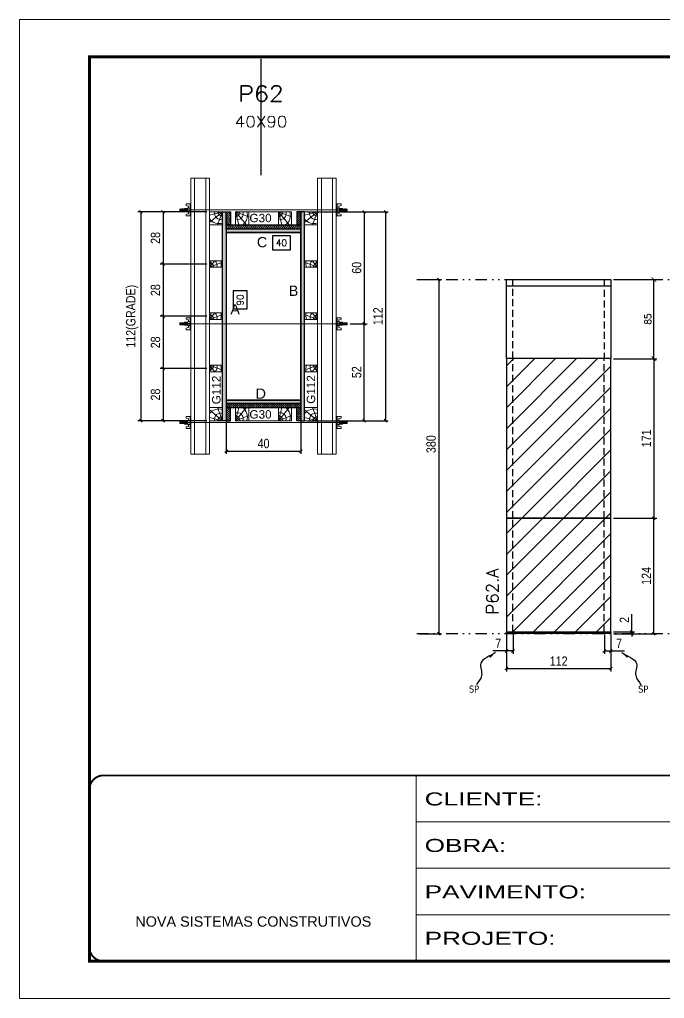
# Model space of a CAD drawing. Extents: x 2949 to 9203, y -16089 to 12527.
# Drawn here: x 6133 to 6825, y 5734 to 6784 of the extents above; entities that cross this region are included whole.
import ezdxf
from ezdxf.enums import TextEntityAlignment as Align

# ---------------------------------------------------------------- set-up
doc = ezdxf.new("R2010")
doc.units = 0
for name, pattern in [('CONTINUO', [0]), ('DASHED', [0.75, 0.5, -0.25]), ('DIVIDE2', [0.625, 0.25, -0.125, 0, -0.125, 0, -0.125]), ('HIDDEN', [0.375, 0.25, -0.125])]:
    doc.linetypes.add(name, pattern=pattern)
for name, color, linetype in [('CHAPA', 1, 'Continuous'), ('COTA', 241, 'Continuous'), ('cotas', 4, 'Continuous'), ('MEIO_PONT', 93, 'Continuous'), ('Nível', 160, 'Continuous'), ('Painéis', 200, 'Continuous'), ('SARR_2.2x7', 40, 'Continuous'), ('SARRAFO', 251, 'Continuous'), ('Sarrafo de Pressão', 42, 'HIDDEN'), ('texto', 7, 'Continuous'), ('Texto de Titulo', 7, 'Continuous'), ('Texto Qtd Sarr', 242, 'Continuous'), ('TEXTO_GERAL', 7, 'Continuous')]:
    doc.layers.add(name, color=color, linetype=linetype)
for name, color, linetype, lineweight in [('Folhas', 255, 'Continuous', 9), ('Hachura', 251, 'Continuous', 9), ('Madeira', 126, 'Continuous', 18), ('Perfil Metálico', 224, 'Continuous', 18), ('SARRAFO DE PRESSAO', 251, 'DASHED', 9), ('Texto Seção', 7, 'Continuous', 15)]:
    doc.layers.add(name, color=color, linetype=linetype, lineweight=lineweight)
doc.styles.add('ARIAL', font='arial.ttf')
doc.styles.add('COTA TECNICA', font='techl___.ttf', dxfattribs={"height": 10})
doc.styles.add('COTA TECNICA 2X', font='techl___.ttf', dxfattribs={"height": 10})
doc.styles.add('COTA TECNICA-50', font='techl___.ttf', dxfattribs={"height": 10})
doc.styles.add('REGUA-120', font='ROMANS.shx', dxfattribs={"height": 15})
doc.styles.add('ROMANS', font='romans.shx')
doc.styles.add('SANSSERIF', font='sas_____.pfb')
doc.styles.get("Standard").update_dxf_attribs({"font": 'arial.ttf'})
doc.styles.add('Tecnologia', font='')
doc.styles.get('Tecnologia').set_extended_font_data('Forgotten Futurist')
doc.dimstyles.new('COTA PAINEL-50', dxfattribs={"dimtxt": 10, "dimasz": 3, "dimexe": 3, "dimexo": 3, "dimgap": 3, "dimtad": 1, "dimdec": 1, "dimzin": 12, "dimdsep": 46, "dimtxsty": 'COTA TECNICA-50', "dimblk1": 'OBLIQUE', "dimblk2": 'OBLIQUE', "dimsah": 1, "dimcen": 0.9, "dimclrd": 4, "dimclre": 4, "dimclrt": 240, "dimadec": 1, "dimazin": 3, "dimtfac": 1, "dimtdec": 1, "dimtmove": 0, "dimatfit": 3, "dimfxl": 1, "dimtolj": 1, "dimtzin": 12, "dimarcsym": 0})
doc.dimstyles.new('Cota Paínel', dxfattribs={"dimtxt": 7, "dimasz": 5, "dimexe": 3, "dimexo": 3, "dimgap": 3, "dimtad": 1, "dimdec": 1, "dimzin": 12, "dimdsep": 46, "dimtxsty": 'ROMANS', "dimblk": 'ARCHTICK', "dimcen": 0, "dimclrd": 4, "dimclre": 4, "dimclrt": 1, "dimadec": 1, "dimazin": 3, "dimtfac": 1, "dimtdec": 1, "dimtmove": 0, "dimatfit": 3, "dimldrblk": 'OBLIQUE', "dimfxl": 1, "dimtolj": 1, "dimtzin": 12, "dimarcsym": 0})
doc.dimstyles.new('PAINEL', dxfattribs={"dimtxt": 10, "dimasz": 3, "dimexe": 3, "dimexo": 3, "dimgap": 3, "dimtad": 1, "dimdec": 1, "dimzin": 12, "dimdsep": 46, "dimtxsty": 'COTA TECNICA', "dimblk1": 'OBLIQUE', "dimblk2": 'OBLIQUE', "dimsah": 1, "dimcen": 0.9, "dimclrd": 4, "dimclre": 4, "dimclrt": 240, "dimadec": 1, "dimazin": 3, "dimtfac": 1, "dimtdec": 1, "dimtmove": 0, "dimatfit": 3, "dimfxl": 1, "dimtolj": 1, "dimtzin": 12, "dimarcsym": 0})
doc.dimstyles.new('SECAO PILAR', dxfattribs={"dimtxt": 10, "dimasz": 3, "dimexe": 3, "dimexo": 3, "dimgap": 3, "dimtad": 1, "dimdec": 1, "dimlfac": 0.5, "dimzin": 12, "dimdsep": 46, "dimtxsty": 'COTA TECNICA 2X', "dimblk1": 'OBLIQUE', "dimblk2": 'OBLIQUE', "dimsah": 1, "dimcen": 0.9, "dimclrd": 256, "dimclre": 256, "dimclrt": 256, "dimadec": 1, "dimazin": 3, "dimtfac": 1, "dimtdec": 1, "dimtmove": 0, "dimatfit": 3, "dimfxl": 1, "dimtolj": 1, "dimtzin": 12, "dimarcsym": 0})
doc.dimstyles.new('SECÇÃO 2', dxfattribs={"dimtxt": 7, "dimasz": 6, "dimexe": 0.18, "dimexo": 2, "dimgap": -4, "dimtad": 3, "dimdec": 1, "dimlfac": 0.5, "dimzin": 12, "dimdsep": 46, "dimtxsty": 'ROMANS', "dimblk": 'ARCHTICK', "dimcen": 0.09, "dimse1": 1, "dimse2": 1, "dimsd1": 1, "dimsd2": 1, "dimclrd": 180, "dimclre": 5, "dimclrt": 1, "dimadec": 0, "dimazin": 3, "dimtfac": 1, "dimtdec": 1, "dimtofl": 0, "dimtmove": 0, "dimatfit": 3, "dimldrblk": 'ARCHTICK', "dimfxl": 1, "dimtolj": 1, "dimtzin": 0, "dimarcsym": 0})
doc.dimstyles.get("Standard").update_dxf_attribs({"dimtxt": 0.18, "dimasz": 0.18, "dimexe": 0.18, "dimexo": 0.0625, "dimgap": 0.09, "dimtad": 0, "dimtih": 1, "dimtoh": 1, "dimdec": 4, "dimzin": 0, "dimdsep": 46, "dimtxsty": 'Standard', "dimcen": 0.09, "dimadec": 0, "dimazin": 0, "dimtfac": 1, "dimtdec": 4, "dimtofl": 0, "dimtmove": 0, "dimatfit": 3, "dimfxl": 1, "dimtolj": 1, "dimtzin": 0, "dimarcsym": 0})
pattern_1 = [(45, (-126080.4, -22713.47), (-11.2253202, 11.2253202), [])]

# ---------------------------------------------------------------- blocks, each defined once
blk = doc.blocks.new('9999999999')
at = {"color": 30, "linetype": 'CONTINUO'}
for p, q in [((98564.6, 34230.2), (98564.6, 34429.4)), ((98564.6, 34379.6), (99584, 34379.6)), ((98564.6, 34329.8), (99488, 34329.8)), ((98564.6, 34280), (99488, 34280))]:
    blk.add_line(p, q, dxfattribs=at)
at = {"color": 30, "linetype": 'CONTINUO', "const_width": 2}
blk.add_lwpolyline([(99584, 34230.2), (99584, 34414.4, 0.414214), (99569, 34429.4), (98229, 34429.4, 0.414214), (98214, 34414.4), (98214, 34245.2, 0.414214), (98229, 34230.2), (99584, 34230.2)], format="xyb", dxfattribs=at)
at = {"layer": 'Folhas'}
blk.add_lwpolyline([(98139, 34190.2), (99624, 34190.2), (99624, 35240.2), (98139, 35240.2)], close=True, dxfattribs=at)
at = {"layer": 'Folhas', "color": 30, "const_width": 3}
blk.add_lwpolyline([(98214, 34230.2), (99584, 34230.2), (99584, 35200.2), (98214, 35200.2)], close=True, dxfattribs=at)
at = {"color": 7, "linetype": 'Continuous', "ltscale": 5, "style": 'ARIAL'}
blk.add_text('NOVA SISTEMAS CONSTRUTIVOS', height=11.059, dxfattribs=at).set_placement((98263.2, 34267.2))
at = {"layer": 'Folhas', "color": 7, "style": 'Tecnologia', "width": 1.5}
for s, p in [('CLIENTE:', (98573.7, 34397.2)), ('OBRA:', (98573.7, 34347.3)), ('PAVIMENTO:', (98573.7, 34297.5)), ('PROJETO:', (98573.7, 34247.7))]:
    blk.add_text(s, height=14, dxfattribs=at).set_placement(p)
blk = doc.blocks.new('*D815')
at = {"layer": 'COTA', "color": 180, "lineweight": -2, "transparency": 16777216}
for p, q in [((6376.8, 6492.8), (6361.8, 6492.8)), ((6361.8, 6492.8), (6361.8, 6473.4)), ((6376.8, 6473.4), (6376.8, 6492.8)), ((6361.8, 6473.4), (6376.8, 6473.4))]:
    blk.add_line(p, q, dxfattribs=at)
at = {"layer": 'Defpoints', "color": 0, "transparency": 16777216}
for p in [(6354.4, 6555.6), (6354.4, 6375.6), (6380.8, 6375.6)]:
    blk.add_point(p, dxfattribs=at)
at = {"layer": 'COTA', "color": 1, "transparency": 16777216, "insert": (6369.3, 6483.1), "char_height": 7, "attachment_point": 5, "rotation": 90, "style": 'ROMANS'}
blk.add_mtext('\\A1;90', dxfattribs=at)
blk = doc.blocks.new('_ArchTick')
at = {"color": 0, "linetype": 'ByBlock', "const_width": 0.15}
blk.add_lwpolyline([(-0.5, -0.5), (0.5, 0.5)], dxfattribs=at)
blk = doc.blocks.new('_Oblique')
at = {"color": 0, "linetype": 'ByBlock', "lineweight": -2}
blk.add_line((-0.5, -0.5), (0.5, 0.5), dxfattribs=at)
blk = doc.blocks.new('*D816')
at = {"layer": 'COTA', "lineweight": -2, "transparency": 16777216}
for p, q in [((6441.4, 6577.6), (6528.2, 6577.6)), ((6525.2, 6577.6), (6525.2, 6353.6)), ((6441.4, 6353.6), (6528.2, 6353.6))]:
    blk.add_line(p, q, dxfattribs=at)
at = {"layer": 'Defpoints', "color": 0, "transparency": 16777216}
for p in [(6438.4, 6577.6), (6438.4, 6353.6), (6525.2, 6353.6)]:
    blk.add_point(p, dxfattribs=at)
at = {"layer": 'COTA', "lineweight": -2, "transparency": 16777216, "xscale": 3, "yscale": 3, "zscale": 3}
for p, rotation in [((6525.2, 6577.6), 90), ((6525.2, 6353.6), 270)]:
    blk.add_blockref('_Oblique', p, dxfattribs=dict(at, rotation=rotation))
at = {"layer": 'COTA', "transparency": 16777216, "insert": (6517.1, 6465.6), "char_height": 10, "attachment_point": 5, "rotation": 90, "style": 'COTA TECNICA 2X'}
blk.add_mtext('\\A1;112', dxfattribs=at)
blk = doc.blocks.new('*D817')
at = {"layer": 'COTA', "lineweight": -2, "transparency": 16777216}
for p, q in [((6475.4, 6577.6), (6505.4, 6577.6)), ((6502.4, 6577.6), (6502.4, 6457.5)), ((6487.2, 6457.5), (6505.4, 6457.5))]:
    blk.add_line(p, q, dxfattribs=at)
at = {"layer": 'Defpoints', "color": 0, "transparency": 16777216}
for p in [(6472.4, 6577.6), (6484.2, 6457.5), (6502.4, 6457.5)]:
    blk.add_point(p, dxfattribs=at)
at = {"layer": 'COTA', "lineweight": -2, "transparency": 16777216, "xscale": 3, "yscale": 3, "zscale": 3}
for p, rotation in [((6502.4, 6577.6), 90), ((6502.4, 6457.5), 270)]:
    blk.add_blockref('_Oblique', p, dxfattribs=dict(at, rotation=rotation))
at = {"layer": 'COTA', "transparency": 16777216, "insert": (6494.3, 6517.6), "char_height": 10, "attachment_point": 5, "rotation": 90, "style": 'COTA TECNICA 2X'}
blk.add_mtext('\\A1;60', dxfattribs=at)
blk = doc.blocks.new('*D818')
at = {"layer": 'COTA', "lineweight": -2, "transparency": 16777216}
for p, q in [((6487.2, 6457.5), (6505.4, 6457.5)), ((6502.4, 6353.6), (6502.4, 6457.5)), ((6475.4, 6353.6), (6505.4, 6353.6))]:
    blk.add_line(p, q, dxfattribs=at)
at = {"layer": 'Defpoints', "color": 0, "transparency": 16777216}
for p in [(6484.2, 6457.5), (6502.4, 6457.5), (6472.4, 6353.6)]:
    blk.add_point(p, dxfattribs=at)
at = {"layer": 'COTA', "lineweight": -2, "transparency": 16777216, "xscale": 3, "yscale": 3, "zscale": 3}
for p, rotation in [((6502.4, 6457.5), 90), ((6502.4, 6353.6), 270)]:
    blk.add_blockref('_Oblique', p, dxfattribs=dict(at, rotation=rotation))
at = {"layer": 'COTA', "transparency": 16777216, "insert": (6494.3, 6405.6), "char_height": 10, "attachment_point": 5, "rotation": 90, "style": 'COTA TECNICA 2X'}
blk.add_mtext('\\A1;52', dxfattribs=at)
blk = doc.blocks.new('*D819')
at = {"layer": 'COTA', "color": 180, "lineweight": -2, "transparency": 16777216}
for p, q in [((6423.3, 6551.8), (6404, 6551.8)), ((6404, 6551.8), (6404, 6536.8)), ((6423.3, 6536.8), (6423.3, 6551.8)), ((6404, 6536.8), (6423.3, 6536.8))]:
    blk.add_line(p, q, dxfattribs=at)
at = {"layer": 'Defpoints', "color": 0, "transparency": 16777216}
for p in [(6354.4, 6555.6), (6434.4, 6555.6), (6434.4, 6532.8)]:
    blk.add_point(p, dxfattribs=at)
at = {"layer": 'COTA', "color": 1, "transparency": 16777216, "insert": (6413.6, 6544.3), "char_height": 7, "attachment_point": 5, "style": 'ROMANS'}
blk.add_mtext('\\A1;40', dxfattribs=at)
blk = doc.blocks.new('titulo1')
at = {"layer": 'Defpoints', "color": 252, "linetype": 'HIDDEN', "ltscale": 2}
blk.add_line((0, 0), (0, 125), dxfattribs=at)
at = {"layer": 'Defpoints', "style": 'ROMANS', "oblique": 15}
blk.add_attdef('FOLHA', text='', height=10, dxfattribs=at).set_placement((0, 15.6), align=Align.MIDDLE_CENTER)
at = {"layer": 'Texto Qtd Sarr', "color": 3, "style": 'ROMANS', "oblique": 15}
for tag, height, p in [('TITULO', 17, (0, 71.4)), ('SEÇÃO', 12, (0, 41.5))]:
    blk.add_attdef(tag, text='', height=height, dxfattribs=at).set_placement(p, align=Align.MIDDLE_CENTER)
blk = doc.blocks.new('PONTALETE')
at = {"layer": 'Madeira'}
for q in [(2.71, 7), (7, 5.76), (7, 1.74)]:
    blk.add_line((0, 0), q, dxfattribs=at)
blk.add_lwpolyline([(0, 0), (7, 0), (7, 7), (0, 7)], close=True, dxfattribs=at)
for centre, radius, start, end in [((2.04, 0.06), 6.23, 37.2818, 109.0913), ((1.09, 0.9), 3.19, 343.603, 109.9847), ((-0.21, -0.78), 3.09, 14.6322, 86.0383)]:
    blk.add_arc(centre, radius, start, end, dxfattribs=at)
blk = doc.blocks.new('*D820')
at = {"layer": 'COTA', "lineweight": -2, "transparency": 16777216}
for p, q in [((6333.4, 6577.6), (6259.6, 6577.6)), ((6262.6, 6577.6), (6262.6, 6353.6)), ((6333.4, 6353.6), (6259.6, 6353.6))]:
    blk.add_line(p, q, dxfattribs=at)
at = {"layer": 'Defpoints', "color": 0, "transparency": 16777216}
for p in [(6336.4, 6577.6), (6262.6, 6353.6), (6336.4, 6353.6)]:
    blk.add_point(p, dxfattribs=at)
at = {"layer": 'COTA', "lineweight": -2, "transparency": 16777216, "xscale": 3, "yscale": 3, "zscale": 3}
for p, rotation in [((6262.6, 6577.6), 90), ((6262.6, 6353.6), 270)]:
    blk.add_blockref('_Oblique', p, dxfattribs=dict(at, rotation=rotation))
at = {"layer": 'COTA', "transparency": 16777216, "insert": (6253.4, 6465.6), "char_height": 10, "attachment_point": 5, "rotation": 90, "style": 'COTA TECNICA 2X'}
blk.add_mtext('\\A1;112(GRADE)', dxfattribs=at)
blk = doc.blocks.new('*D821')
at = {"layer": 'COTA', "lineweight": -2, "transparency": 16777216}
for p, q in [((6333.4, 6409.6), (6283.5, 6409.6)), ((6286.5, 6409.6), (6286.5, 6353.6)), ((6333.4, 6353.6), (6283.5, 6353.6))]:
    blk.add_line(p, q, dxfattribs=at)
at = {"layer": 'Defpoints', "color": 0, "transparency": 16777216}
for p in [(6336.4, 6409.6), (6286.5, 6353.6), (6336.4, 6353.6)]:
    blk.add_point(p, dxfattribs=at)
at = {"layer": 'COTA', "lineweight": -2, "transparency": 16777216, "xscale": 3, "yscale": 3, "zscale": 3}
for p, rotation in [((6286.5, 6409.6), 90), ((6286.5, 6353.6), 270)]:
    blk.add_blockref('_Oblique', p, dxfattribs=dict(at, rotation=rotation))
at = {"layer": 'COTA', "transparency": 16777216, "insert": (6278.4, 6381.6), "char_height": 10, "attachment_point": 5, "rotation": 90, "style": 'COTA TECNICA 2X'}
blk.add_mtext('\\A1;28', dxfattribs=at)
blk = doc.blocks.new('MEIO PONTALETE')
at = {"layer": 'Madeira'}
for q in [(2.71, 7), (3.5, 2.88), (3.5, 0.87)]:
    blk.add_line((0, 0), q, dxfattribs=at)
blk.add_lwpolyline([(0, 0), (3.5, 0), (3.5, 7), (0, 7)], close=True, dxfattribs=at)
for centre, radius, start, end in [((2.04, 0.06), 6.23, 76.4499, 109.0913), ((1.09, 0.9), 3.19, 40.9063, 109.9847), ((-0.21, -0.78), 3.09, 14.6322, 86.0383)]:
    blk.add_arc(centre, radius, start, end, dxfattribs=at)
blk = doc.blocks.new('C')
at = {"layer": 'Hachura', "color": 0}
for p, q in [((0, 3.22), (0, -3.22)), ((0.45, 3.22), (0, 3.22)), ((0.46, 3.16), (0, 3.16)), ((0.46, 3.05), (0, 3.05)), ((0.46, 2.88), (0, 2.88)), ((0, 2.75), (0, -1.16)), ((0.46, 2.65), (0, 2.65)), ((0.46, 2.23), (0, 2.23)), ((0.46, 1.51), (0, 1.51)), ((0.39, 0.49), (0.17, 0.49)), ((0.45, -3.23), (0.45, 3.22)), ((0.45, 3.22), (2.58, 3.22)), ((1.74, 0.97), (0.45, 0.97)), ((1.45, 0.1), (0.45, 0.1)), ((1.35, 1.94), (1.35, 0.96)), ((2.58, 2.39), (1.47, 2.09)), ((1.74, -0.97), (1.74, 0.97)), ((1.74, 0.97), (1.74, 0.84)), ((1.74, 0.97), (1.74, 0.84)), ((1.74, 0.84), (3.35, 0.84)), ((3.35, 0.45), (1.74, 0.45)), ((2.58, 3.22), (2.58, 2.39)), ((3.32, 0.84), (3.32, -0.84)), ((3.35, 0.84), (3.35, -0.84)), ((3.68, 0.45), (3.35, 0.45)), ((3.84, -0.52), (3.35, 0.45)), ((3.35, 0.06), (3.67, -0.57)), ((3.68, 0.45), (4.16, -0.52)), ((3.72, 0.5), (4.25, -0.57)), ((4.37, -0.55), (3.83, 0.53)), ((4.15, 0.45), (3.93, 0.45)), ((4.42, -0.52), (3.93, 0.45)), ((4.15, 0.45), (4.26, 0.45)), ((4.26, 0.45), (4.74, -0.52)), ((4.3, 0.5), (4.83, -0.57)), ((4.95, -0.55), (4.41, 0.53)), ((4.51, 0.45), (4.84, 0.45)), ((5, -0.52), (4.51, 0.45)), ((4.84, 0.45), (5.32, -0.52)), ((4.88, 0.5), (5.41, -0.57)), ((5.53, -0.55), (4.99, 0.53)), ((5.58, -0.52), (5.09, 0.45)), ((5.42, 0.45), (5.09, 0.45)), ((5.58, -0.52), (5.09, 0.45)), ((5.42, 0.45), (5.74, -0.19)), ((5.46, 0.5), (5.74, -0.07)), ((5.74, 0.19), (5.57, 0.53)), ((5.74, 0.32), (5.68, 0.45)), ((5.68, 0.45), (5.74, 0.45)), ((5.74, 0.45), (5.9, 0.29)), ((5.74, 0.45), (5.74, -0.52)), ((5.9, -0.36), (5.9, 0.29)), ((0.45, 0), (0, 0)), ((0.46, -1.52), (0, -1.52)), ((0.46, -2.23), (0, -2.23)), ((0.46, -2.65), (0, -2.65)), ((0.46, -2.88), (0, -2.88)), ((0.46, -3.05), (0, -3.05)), ((0.46, -3.16), (0, -3.16)), ((0, -3.22), (2.57, -3.22)), ((0.08, -0.48), (0.29, -0.48)), ((0.29, -0.48), (0.4, -0.48)), ((0.45, 0), (0.45, -0.97)), ((0.45, -0.16), (1.45, -0.16)), ((0.45, -0.65), (0.45, -0.32)), ((0.45, -3.23), (0.45, -0.65)), ((0.45, -0.97), (1.74, -0.97)), ((1.35, -1.94), (1.35, -0.97)), ((2.58, -2.39), (1.47, -2.1)), ((3.35, -0.32), (1.74, -0.32)), ((3.35, -0.84), (1.74, -0.84)), ((2.58, -3.23), (2.58, -2.39)), ((3.35, -0.07), (3.58, -0.52)), ((3.35, -0.52), (3.58, -0.52)), ((3.84, -0.52), (4.16, -0.52)), ((4.42, -0.52), (4.74, -0.52)), ((4.63, -0.52), (4.74, -0.52)), ((5, -0.52), (5.32, -0.52)), ((5.58, -0.52), (5.74, -0.52)), ((5.74, -0.52), (5.9, -0.36)), ((5.74, -0.52), (5.74, -0.52))]:
    blk.add_line(p, q, dxfattribs=at)
for centre, radius, start, end in [((1.52, 1.94), 0.161, 104.7436, 180), ((1.44, -0.03), 0.129, 272.695, 87.305), ((3.81, 0.39), 0.143, 25.5688, 154.4312), ((4.39, 0.39), 0.143, 25.5688, 154.4312), ((4.97, 0.39), 0.143, 25.5688, 154.4312), ((5.55, 0.39), 0.143, 25.5688, 154.4312), ((0.17, -0.37), 0.174, 221.744, 317.8592), ((1.52, -1.94), 0.161, 180, 255.2564), ((3.71, -0.4), 0.174, 222.1408, 318.256), ((4.29, -0.4), 0.174, 222.1408, 318.256), ((4.87, -0.4), 0.174, 222.1408, 318.256), ((5.45, -0.4), 0.174, 222.1408, 318.256), ((5.61, -0.4), 0.174, 317.8592, 318.256)]:
    blk.add_arc(centre, radius, start, end, dxfattribs=at)
blk = doc.blocks.new('*D822')
at = {"layer": 'COTA', "lineweight": -2, "transparency": 16777216}
for p, q in [((6333.4, 6577.6), (6283.5, 6577.6)), ((6286.5, 6577.6), (6286.5, 6521.6)), ((6333.4, 6521.6), (6283.5, 6521.6))]:
    blk.add_line(p, q, dxfattribs=at)
at = {"layer": 'Defpoints', "color": 0, "transparency": 16777216}
for p in [(6336.4, 6577.6), (6286.5, 6521.6), (6336.4, 6521.6)]:
    blk.add_point(p, dxfattribs=at)
at = {"layer": 'COTA', "lineweight": -2, "transparency": 16777216, "xscale": 3, "yscale": 3, "zscale": 3}
for p, rotation in [((6286.5, 6577.6), 90), ((6286.5, 6521.6), 270)]:
    blk.add_blockref('_Oblique', p, dxfattribs=dict(at, rotation=rotation))
at = {"layer": 'COTA', "transparency": 16777216, "insert": (6278.4, 6549.6), "char_height": 10, "attachment_point": 5, "rotation": 90, "style": 'COTA TECNICA 2X'}
blk.add_mtext('\\A1;28', dxfattribs=at)
blk = doc.blocks.new('*D823')
at = {"layer": 'COTA', "lineweight": -2, "transparency": 16777216}
for p, q in [((6333.4, 6521.6), (6283.5, 6521.6)), ((6286.5, 6521.6), (6286.5, 6465.6)), ((6333.4, 6465.6), (6283.5, 6465.6))]:
    blk.add_line(p, q, dxfattribs=at)
at = {"layer": 'Defpoints', "color": 0, "transparency": 16777216}
for p in [(6336.4, 6521.6), (6286.5, 6465.6), (6336.4, 6465.6)]:
    blk.add_point(p, dxfattribs=at)
at = {"layer": 'COTA', "lineweight": -2, "transparency": 16777216, "xscale": 3, "yscale": 3, "zscale": 3}
for p, rotation in [((6286.5, 6521.6), 90), ((6286.5, 6465.6), 270)]:
    blk.add_blockref('_Oblique', p, dxfattribs=dict(at, rotation=rotation))
at = {"layer": 'COTA', "transparency": 16777216, "insert": (6278.4, 6493.6), "char_height": 10, "attachment_point": 5, "rotation": 90, "style": 'COTA TECNICA 2X'}
blk.add_mtext('\\A1;28', dxfattribs=at)
blk = doc.blocks.new('*D835')
at = {"layer": 'COTA', "lineweight": -2, "transparency": 16777216}
for p, q in [((6354.4, 6369), (6354.4, 6318)), ((6434.4, 6369), (6434.4, 6318)), ((6354.4, 6321), (6434.4, 6321))]:
    blk.add_line(p, q, dxfattribs=at)
at = {"layer": 'Defpoints', "color": 0, "transparency": 16777216}
for p in [(6354.4, 6372), (6434.4, 6372), (6434.4, 6321)]:
    blk.add_point(p, dxfattribs=at)
at = {"layer": 'COTA', "lineweight": -2, "transparency": 16777216, "xscale": 3, "yscale": 3, "zscale": 3, "rotation": 180}
blk.add_blockref('_Oblique', (6354.4, 6321), dxfattribs=at)
at = {"layer": 'COTA', "lineweight": -2, "transparency": 16777216, "xscale": 3, "yscale": 3, "zscale": 3}
blk.add_blockref('_Oblique', (6434.4, 6321), dxfattribs=at)
at = {"layer": 'COTA', "transparency": 16777216, "insert": (6394.4, 6329.1), "char_height": 10, "attachment_point": 5, "style": 'COTA TECNICA 2X'}
blk.add_mtext('\\A1;40', dxfattribs=at)
blk = doc.blocks.new('*D832')
at = {"layer": 'cotas', "color": 4, "linetype": 'ByBlock', "lineweight": -2, "transparency": 16777216}
for p, q in [((6561.8, 6505.1), (6585.5, 6505.1)), ((6582.5, 6505.1), (6582.5, 6125.1)), ((6561.8, 6125.1), (6585.5, 6125.1))]:
    blk.add_line(p, q, dxfattribs=at)
at = {"layer": 'Defpoints', "color": 0, "linetype": 'ByBlock', "transparency": 16777216}
for p in [(6558.8, 6505.1), (6558.8, 6125.1), (6582.5, 6125.1)]:
    blk.add_point(p, dxfattribs=at)
at = {"layer": 'cotas', "color": 4, "linetype": 'ByBlock', "lineweight": -2, "transparency": 16777216, "xscale": 3, "yscale": 3, "zscale": 3}
for p, rotation in [((6582.5, 6505.1), 90), ((6582.5, 6125.1), 270)]:
    blk.add_blockref('_Oblique', p, dxfattribs=dict(at, rotation=rotation))
at = {"layer": 'cotas', "color": 240, "linetype": 'ByBlock', "transparency": 16777216, "insert": (6574.2, 6328.4), "char_height": 10, "attachment_point": 5, "rotation": 90, "style": 'COTA TECNICA'}
blk.add_mtext('\\A1;380', dxfattribs=at)
blk = doc.blocks.new('*D802')
at = {"layer": 'COTA', "color": 4, "lineweight": -2, "transparency": 16777216}
for p, q in [((6655.1, 6124.1), (6655.1, 6084.7)), ((6767.1, 6124.1), (6767.1, 6084.7)), ((6655.1, 6087.7), (6767.1, 6087.7))]:
    blk.add_line(p, q, dxfattribs=at)
at = {"layer": 'Defpoints', "color": 0, "transparency": 16777216}
for p in [(6655.1, 6127.1), (6767.1, 6127.1), (6767.1, 6087.7)]:
    blk.add_point(p, dxfattribs=at)
at = {"layer": 'COTA', "color": 4, "lineweight": -2, "transparency": 16777216, "xscale": 3, "yscale": 3, "zscale": 3, "rotation": 180}
blk.add_blockref('_Oblique', (6655.1, 6087.7), dxfattribs=at)
at = {"layer": 'COTA', "color": 4, "lineweight": -2, "transparency": 16777216, "xscale": 3, "yscale": 3, "zscale": 3}
blk.add_blockref('_Oblique', (6767.1, 6087.7), dxfattribs=at)
at = {"layer": 'COTA', "color": 240, "transparency": 16777216, "insert": (6711.1, 6095.7), "char_height": 10, "attachment_point": 5, "style": 'COTA TECNICA'}
blk.add_mtext('\\A1;112', dxfattribs=at)
blk = doc.blocks.new('*D803')
at = {"layer": 'COTA', "color": 4, "lineweight": -2, "transparency": 16777216}
for p, q in [((6655.1, 6122.1), (6655.1, 6103.6)), ((6662.1, 6124.1), (6662.1, 6103.6)), ((6655.1, 6106.6), (6640.3, 6106.6)), ((6662.1, 6106.6), (6655.1, 6106.6))]:
    blk.add_line(p, q, dxfattribs=at)
at = {"layer": 'Defpoints', "color": 0, "transparency": 16777216}
for p in [(6655.1, 6125.1), (6662.1, 6127.1), (6655.1, 6106.6)]:
    blk.add_point(p, dxfattribs=at)
at = {"layer": 'COTA', "color": 4, "lineweight": -2, "transparency": 16777216, "xscale": 3, "yscale": 3, "zscale": 3, "rotation": 180}
blk.add_blockref('_Oblique', (6655.1, 6106.6), dxfattribs=at)
at = {"layer": 'COTA', "color": 4, "lineweight": -2, "transparency": 16777216, "xscale": 3, "yscale": 3, "zscale": 3}
blk.add_blockref('_Oblique', (6662.1, 6106.6), dxfattribs=at)
at = {"layer": 'COTA', "color": 240, "transparency": 16777216, "insert": (6646.2, 6114.7), "char_height": 10, "attachment_point": 5, "style": 'COTA TECNICA-50'}
blk.add_mtext('\\A1;7', dxfattribs=at)
blk = doc.blocks.new('*D804')
at = {"layer": 'COTA', "color": 4, "lineweight": -2, "transparency": 16777216}
for p, q in [((6760.1, 6124.1), (6760.1, 6103.6)), ((6767.1, 6122.1), (6767.1, 6103.6)), ((6760.1, 6106.6), (6767.1, 6106.6)), ((6767.1, 6106.6), (6781.8, 6106.6))]:
    blk.add_line(p, q, dxfattribs=at)
at = {"layer": 'Defpoints', "color": 0, "transparency": 16777216}
for p in [(6760.1, 6127.1), (6767.1, 6125.1), (6767.1, 6106.6)]:
    blk.add_point(p, dxfattribs=at)
at = {"layer": 'COTA', "color": 4, "lineweight": -2, "transparency": 16777216, "xscale": 3, "yscale": 3, "zscale": 3, "rotation": 180}
blk.add_blockref('_Oblique', (6760.1, 6106.6), dxfattribs=at)
at = {"layer": 'COTA', "color": 4, "lineweight": -2, "transparency": 16777216, "xscale": 3, "yscale": 3, "zscale": 3}
blk.add_blockref('_Oblique', (6767.1, 6106.6), dxfattribs=at)
at = {"layer": 'COTA', "color": 240, "transparency": 16777216, "insert": (6775.9, 6114.7), "char_height": 10, "attachment_point": 5, "style": 'COTA TECNICA-50'}
blk.add_mtext('\\A1;7', dxfattribs=at)
blk = doc.blocks.new('*D805')
at = {"layer": 'COTA', "color": 4, "lineweight": -2, "transparency": 16777216}
for p, q in [((6770.1, 6249.1), (6816.3, 6249.1)), ((6813.3, 6125.1), (6813.3, 6249.1)), ((6770.1, 6125.1), (6816.3, 6125.1))]:
    blk.add_line(p, q, dxfattribs=at)
at = {"layer": 'Defpoints', "color": 0, "transparency": 16777216}
for p in [(6767.1, 6249.1), (6813.3, 6249.1), (6767.1, 6125.1)]:
    blk.add_point(p, dxfattribs=at)
at = {"layer": 'COTA', "color": 4, "lineweight": -2, "transparency": 16777216, "xscale": 3, "yscale": 3, "zscale": 3}
for p, rotation in [((6813.3, 6249.1), 90), ((6813.3, 6125.1), 270)]:
    blk.add_blockref('_Oblique', p, dxfattribs=dict(at, rotation=rotation))
at = {"layer": 'COTA', "color": 240, "transparency": 16777216, "insert": (6805.2, 6187.1), "char_height": 10, "attachment_point": 5, "rotation": 90, "style": 'COTA TECNICA-50'}
blk.add_mtext('\\A1;124', dxfattribs=at)
blk = doc.blocks.new('*D806')
at = {"layer": 'COTA', "color": 4, "lineweight": -2, "transparency": 16777216}
for p, q in [((6789.6, 6127.1), (6789.6, 6145.9)), ((6770.1, 6127.1), (6792.6, 6127.1)), ((6770.1, 6125.1), (6792.6, 6125.1)), ((6789.6, 6125.1), (6789.6, 6127.1)), ((6789.6, 6125.1), (6789.6, 6122.1))]:
    blk.add_line(p, q, dxfattribs=at)
at = {"layer": 'Defpoints', "color": 0, "transparency": 16777216}
for p in [(6767.1, 6127.1), (6767.1, 6125.1), (6789.6, 6125.1)]:
    blk.add_point(p, dxfattribs=at)
at = {"layer": 'COTA', "color": 4, "lineweight": -2, "transparency": 16777216, "xscale": 3, "yscale": 3, "zscale": 3}
for p, rotation in [((6789.6, 6127.1), 270), ((6789.6, 6125.1), 90)]:
    blk.add_blockref('_Oblique', p, dxfattribs=dict(at, rotation=rotation))
at = {"layer": 'COTA', "color": 240, "transparency": 16777216, "insert": (6781.6, 6139.9), "char_height": 10, "attachment_point": 5, "rotation": 90, "style": 'COTA TECNICA-50'}
blk.add_mtext('\\A1;2', dxfattribs=at)
blk = doc.blocks.new('*D807')
at = {"layer": 'COTA', "color": 4, "linetype": 'ByBlock', "lineweight": -2, "transparency": 16777216}
for p, q in [((6770.1, 6420.1), (6816.3, 6420.1)), ((6813.3, 6420.1), (6813.3, 6249.1)), ((6770.1, 6249.1), (6816.3, 6249.1))]:
    blk.add_line(p, q, dxfattribs=at)
at = {"layer": 'Defpoints', "color": 0, "linetype": 'ByBlock', "transparency": 16777216}
for p in [(6767.1, 6420.1), (6767.1, 6249.1), (6813.3, 6249.1)]:
    blk.add_point(p, dxfattribs=at)
at = {"layer": 'COTA', "color": 4, "linetype": 'ByBlock', "lineweight": -2, "transparency": 16777216, "xscale": 3, "yscale": 3, "zscale": 3}
for p, rotation in [((6813.3, 6420.1), 90), ((6813.3, 6249.1), 270)]:
    blk.add_blockref('_Oblique', p, dxfattribs=dict(at, rotation=rotation))
at = {"layer": 'COTA', "color": 240, "linetype": 'ByBlock', "transparency": 16777216, "insert": (6805.2, 6334.6), "char_height": 10, "attachment_point": 5, "rotation": 90, "style": 'COTA TECNICA'}
blk.add_mtext('\\A1;171', dxfattribs=at)
blk = doc.blocks.new('*D830')
at = {"layer": 'COTA', "lineweight": -2, "transparency": 16777216}
for p, q in [((6333.4, 6465.6), (6283.5, 6465.6)), ((6286.5, 6465.6), (6286.5, 6409.6)), ((6333.4, 6409.6), (6283.5, 6409.6))]:
    blk.add_line(p, q, dxfattribs=at)
at = {"layer": 'Defpoints', "color": 0, "transparency": 16777216}
for p in [(6336.4, 6465.6), (6286.5, 6409.6), (6336.4, 6409.6)]:
    blk.add_point(p, dxfattribs=at)
at = {"layer": 'COTA', "lineweight": -2, "transparency": 16777216, "xscale": 3, "yscale": 3, "zscale": 3}
for p, rotation in [((6286.5, 6465.6), 90), ((6286.5, 6409.6), 270)]:
    blk.add_blockref('_Oblique', p, dxfattribs=dict(at, rotation=rotation))
at = {"layer": 'COTA', "transparency": 16777216, "insert": (6278.4, 6437.6), "char_height": 10, "attachment_point": 5, "rotation": 90, "style": 'COTA TECNICA 2X'}
blk.add_mtext('\\A1;28', dxfattribs=at)
blk = doc.blocks.new('*D798')
at = {"layer": 'COTA', "color": 4, "lineweight": -2, "transparency": 16777216}
for p, q in [((6770.1, 6505.1), (6816.3, 6505.1)), ((6813.3, 6420.1), (6813.3, 6505.1)), ((6770.1, 6420.1), (6816.3, 6420.1))]:
    blk.add_line(p, q, dxfattribs=at)
at = {"layer": 'Defpoints', "color": 0, "transparency": 16777216}
for p in [(6767.1, 6505.1), (6813.3, 6505.1), (6767.1, 6420.1)]:
    blk.add_point(p, dxfattribs=at)
at = {"layer": 'COTA', "color": 4, "lineweight": -2, "transparency": 16777216, "xscale": 5, "yscale": 5, "zscale": 5}
for p, rotation in [((6813.3, 6505.1), 90), ((6813.3, 6420.1), 270)]:
    blk.add_blockref('_ArchTick', p, dxfattribs=dict(at, rotation=rotation))
at = {"layer": 'COTA', "color": 1, "transparency": 16777216, "insert": (6806.8, 6462.6), "char_height": 7, "attachment_point": 5, "rotation": 90, "style": 'ROMANS'}
blk.add_mtext('\\A1;85', dxfattribs=at)

msp = doc.modelspace()

# ---------------------------------------------------------------- hatches: boundary and pattern name
at = {"layer": 'Hachura'}
h = msp.add_hatch(color=256, dxfattribs=at)
h.dxf.hatch_style = 1
h.paths.add_polyline_path([(6354.4, 6353.61), (6350.4, 6353.61), (6350.4, 6577.61), (6354.4, 6577.61)])
h = msp.add_hatch(color=256, dxfattribs=at)
h.dxf.hatch_style = 1
h.paths.add_polyline_path([(6354.4, 6353.61), (6350.4, 6353.61), (6350.4, 6577.61), (6354.4, 6577.61)])
h = msp.add_hatch(dxfattribs=at)
h.set_pattern_fill('ANSI31', color=256, scale=0.5, angle=90, style=0)
h.set_pattern_definition([(135, (-16537.0128, 15701.5646), (-1.12253202, -1.12253202), [])])
h.paths.add_polyline_path([(6354.4, 6563.61), (6358.8, 6563.61), (6358.8, 6577.61), (6354.4, 6577.61)])
h = msp.add_hatch(dxfattribs=at)
h.set_pattern_fill('ANSI31', color=256, scale=0.5, angle=90, style=0)
h.set_pattern_definition([(135, (-16495.0128, 15701.5646), (-1.12253202, -1.12253202), [])])
h.paths.add_polyline_path([(6434.4, 6563.61), (6430, 6563.61), (6430, 6577.61), (6434.4, 6577.61)])
h = msp.add_hatch(color=256, dxfattribs=at)
h.dxf.hatch_style = 1
h.paths.add_polyline_path([(6434.4, 6353.61), (6438.4, 6353.61), (6438.4, 6577.61), (6434.4, 6577.61)])
h = msp.add_hatch(color=256, dxfattribs=at)
h.dxf.hatch_style = 1
h.paths.add_polyline_path([(6434.4, 6353.61), (6438.4, 6353.61), (6438.4, 6577.61), (6434.4, 6577.61)])
h = msp.add_hatch(dxfattribs=at)
h.set_pattern_fill('ANSI31', color=256, scale=0.5, style=0)
h.set_pattern_definition([(45, (15528.3472, 29488.6209), (-1.12253202, 1.12253202), [])])
h.paths.add_polyline_path([(6434.4, 6559.21), (6434.4, 6563.61), (6354.4, 6563.61), (6354.4, 6559.21)])
h = msp.add_hatch(color=256, dxfattribs=at)
h.dxf.hatch_style = 1
h.paths.add_polyline_path([(6354.4, 6559.21), (6354.4, 6555.61), (6434.4, 6555.61), (6434.4, 6559.21)])
h = msp.add_hatch(color=256, dxfattribs=at)
h.dxf.hatch_style = 1
h.paths.add_polyline_path([(6354.4, 6559.21), (6354.4, 6555.61), (6434.4, 6555.61), (6434.4, 6559.21)])
at = {"layer": 'Hachura', "linetype": 'ByBlock'}
h = msp.add_hatch(dxfattribs=at)
h.set_pattern_fill('ANSI31', color=256, scale=5)
h.set_pattern_definition(pattern_1)
h.paths.add_polyline_path([(6767.05, 6420.14), (6655.05, 6420.14), (6655.05, 6249.14), (6767.05, 6249.14)])
at = {"layer": 'Hachura'}
h = msp.add_hatch(color=256, dxfattribs=at)
h.dxf.hatch_style = 1
h.paths.add_polyline_path([(6354.4, 6375.61), (6354.4, 6372.01), (6434.4, 6372.01), (6434.4, 6375.61)])
h = msp.add_hatch(color=256, dxfattribs=at)
h.dxf.hatch_style = 1
h.paths.add_polyline_path([(6354.4, 6375.61), (6354.4, 6372.01), (6434.4, 6372.01), (6434.4, 6375.61)])
h = msp.add_hatch(dxfattribs=at)
h.set_pattern_fill('ANSI31', color=256, scale=0.5, style=0)
h.set_pattern_definition([(45, (15528.3472, 29474.6209), (-1.12253202, 1.12253202), [])])
h.paths.add_polyline_path([(6434.4, 6372.01), (6434.4, 6367.61), (6354.4, 6367.61), (6354.4, 6372.01)])
h = msp.add_hatch(dxfattribs=at)
h.set_pattern_fill('ANSI31', color=256, scale=0.5, angle=90, style=0)
h.set_pattern_definition([(135, (-16537.0128, 15856.5646), (-1.12253202, -1.12253202), [])])
h.paths.add_polyline_path([(6354.4, 6367.61), (6358.8, 6367.61), (6358.8, 6353.61), (6354.4, 6353.61)])
h = msp.add_hatch(dxfattribs=at)
h.set_pattern_fill('ANSI31', color=256, scale=0.5, angle=90, style=0)
h.set_pattern_definition([(135, (-16495.0128, 15856.5646), (-1.12253202, -1.12253202), [])])
h.paths.add_polyline_path([(6434.4, 6367.61), (6430, 6367.61), (6430, 6353.61), (6434.4, 6353.61)])
at = {"layer": 'Hachura', "linetype": 'ByBlock'}
h = msp.add_hatch(dxfattribs=at)
h.set_pattern_fill('ANSI31', color=256, scale=5)
h.set_pattern_definition(pattern_1)
h.paths.add_polyline_path([(6767.05, 6249.14), (6655.05, 6249.14), (6655.05, 6127.14), (6767.05, 6127.14)])

# ---------------------------------------------------------------- linework, layer by layer
at = {"layer": 'CHAPA'}
for points in [[(6354.4, 6353.61), (6350.4, 6353.61), (6350.4, 6577.61), (6354.4, 6577.61)], [(6354.4, 6353.61), (6350.4, 6353.61), (6350.4, 6577.61), (6354.4, 6577.61)], [(6434.4, 6353.61), (6438.4, 6353.61), (6438.4, 6577.61), (6434.4, 6577.61)], [(6434.4, 6353.61), (6438.4, 6353.61), (6438.4, 6577.61), (6434.4, 6577.61)], [(6354.4, 6559.21), (6354.4, 6555.61), (6434.4, 6555.61), (6434.4, 6559.21)], [(6354.4, 6559.21), (6354.4, 6555.61), (6434.4, 6555.61), (6434.4, 6559.21)], [(6354.4, 6375.61), (6354.4, 6372.01), (6434.4, 6372.01), (6434.4, 6375.61)], [(6354.4, 6375.61), (6354.4, 6372.01), (6434.4, 6372.01), (6434.4, 6375.61)]]:
    msp.add_lwpolyline(points, close=True, dxfattribs=at)
at = {"layer": 'Hachura'}
for p, q in [((6305.6, 6579.61), (6479.4, 6579.62)), ((6305.6, 6457.61), (6479.4, 6457.6)), ((6305.6, 6351.61), (6479.4, 6351.6))]:
    msp.add_line(p, q, dxfattribs=at)
at = {"layer": 'Madeira'}
for points in [[(6350.4, 6353.61), (6336.4, 6353.61), (6336.4, 6577.61), (6350.4, 6577.61)], [(6364.4, 6577.61), (6364.4, 6563.61), (6424.39, 6563.61), (6424.39, 6577.61)], [(6438.4, 6353.61), (6452.4, 6353.61), (6452.4, 6577.61), (6438.4, 6577.61)], [(6364.4, 6353.61), (6364.4, 6367.61), (6424.39, 6367.61), (6424.39, 6353.61)]]:
    msp.add_lwpolyline(points, close=True, dxfattribs=at)
at = {"layer": 'Nível', "color": 4, "linetype": 'DIVIDE2', "ltscale": 50}
for p, q in [((6558.76, 6505.14), (7569.1, 6505.14)), ((6558.76, 6125.14), (7569.1, 6125.14))]:
    msp.add_line(p, q, dxfattribs=at)
at = {"layer": 'Painéis'}
for p, q in [((6655.05, 6505.14), (6767.05, 6505.14)), ((6655.05, 6420.14), (6655.05, 6505.14)), ((6767.05, 6505.14), (6767.05, 6420.14)), ((6767.05, 6420.14), (6655.05, 6420.14))]:
    msp.add_line(p, q, dxfattribs=at)
for points in [[(6434.4, 6555.61), (6354.4, 6555.61), (6354.4, 6375.61), (6434.4, 6375.61)], [(6655.05, 6249.14), (6767.05, 6249.14), (6767.05, 6420.14), (6655.05, 6420.14)], [(6655.05, 6127.14), (6767.05, 6127.14), (6767.05, 6249.14), (6655.05, 6249.14)], [(6655.05, 6127.14), (6767.05, 6127.14), (6767.05, 6125.14), (6655.05, 6125.14)]]:
    msp.add_lwpolyline(points, close=True, dxfattribs=at)
at = {"layer": 'Perfil Metálico'}
for points in [[(6316.4, 6317.61), (6336.4, 6317.61), (6336.4, 6613.61), (6316.4, 6613.61)], [(6332.4, 6613.61), (6320.4, 6613.61), (6320.4, 6317.61), (6332.4, 6317.61)], [(6472.4, 6317.61), (6452.4, 6317.61), (6452.4, 6613.61), (6472.4, 6613.61)], [(6456.4, 6613.61), (6468.4, 6613.61), (6468.4, 6317.61), (6456.4, 6317.61)]]:
    msp.add_lwpolyline(points, close=True, dxfattribs=at)
at = {"layer": 'SARR_2.2x7'}
msp.add_line((6655.05, 6498.14), (6767.05, 6498.14), dxfattribs=at)
at = {"layer": 'SARRAFO'}
for points in [[(6358.8, 6577.61), (6358.8, 6563.61), (6354.4, 6563.61), (6354.4, 6577.61)], [(6430, 6577.61), (6430, 6563.61), (6434.4, 6563.61), (6434.4, 6577.61)], [(6354.4, 6563.61), (6434.4, 6563.61), (6434.4, 6559.21), (6354.4, 6559.21)], [(6354.4, 6367.61), (6434.4, 6367.61), (6434.4, 6372.01), (6354.4, 6372.01)], [(6358.8, 6353.61), (6358.8, 6367.61), (6354.4, 6367.61), (6354.4, 6353.61)], [(6430, 6353.61), (6430, 6367.61), (6434.4, 6367.61), (6434.4, 6353.61)]]:
    msp.add_lwpolyline(points, close=True, dxfattribs=at)
at = {"layer": 'Sarrafo de Pressão', "ltscale": 30}
for p, q in [((6662.05, 6420.14), (6662.05, 6505.14)), ((6760.05, 6505.14), (6760.05, 6420.14)), ((6662.05, 6249.14), (6662.05, 6420.14)), ((6760.05, 6249.14), (6760.05, 6420.14)), ((6662.05, 6127.14), (6662.05, 6249.14)), ((6760.05, 6127.14), (6760.05, 6249.14))]:
    msp.add_line(p, q, dxfattribs=at)

# ---------------------------------------------------------------- block references
at = {"layer": 'Hachura', "linetype": 'Continuous', "yscale": 2, "zscale": 2, "rotation": 180}
for p, xscale in [((6316.4, 6579.61), 2), ((6472.4, 6579.61), -2)]:
    msp.add_blockref('C', p, dxfattribs=dict(at, xscale=xscale))
at = {"layer": 'Hachura', "linetype": 'Continuous', "yscale": 2, "zscale": 2}
for p, xscale in [((6316.4, 6457.61), -2), ((6472.4, 6457.61), 2), ((6316.4, 6351.61), -2), ((6472.4, 6351.61), 2)]:
    msp.add_blockref('C', p, dxfattribs=dict(at, xscale=xscale))
at = {"layer": 'MEIO_PONT'}
for name, p, xscale, yscale, zscale, rotation in [('PONTALETE', (6350.4, 6577.61), 2, 2, 2, 180), ('PONTALETE', (6364.4, 6577.61), 2, 2, 2, 270), ('PONTALETE', (6410.39, 6577.61), 2, 2, 2, 270), ('PONTALETE', (6452.4, 6577.61), 2, 2, 2, 180), ('MEIO PONTALETE', (6336.4, 6518.11), -1.999999997962732, 1.999999997962732, 1.999999997962732, 270), ('MEIO PONTALETE', (6452.4, 6518.11), 1.999999997962732, 1.999999997962732, 1.999999997962732, 90.00000000000001), ('MEIO PONTALETE', (6336.4, 6462.11), -1.999999997962732, 1.999999997962732, 1.999999997962732, 270), ('MEIO PONTALETE', (6452.4, 6462.11), 1.999999997962732, 1.999999997962732, 1.999999997962732, 90.00000000000001), ('MEIO PONTALETE', (6336.4, 6413.11), 1.999999997962732, 1.999999997962732, 1.999999997962732, 270), ('MEIO PONTALETE', (6452.4, 6413.11), -1.999999997962732, 1.999999997962732, 1.999999997962732, 90), ('PONTALETE', (6364.4, 6353.61), -2, 2, 2, 270), ('PONTALETE', (6410.39, 6353.61), -2, 2, 2, 270)]:
    msp.add_blockref(name, p, dxfattribs=dict(at, xscale=xscale, yscale=yscale, zscale=zscale, rotation=rotation))
at = {"layer": 'MEIO_PONT', "xscale": -2, "yscale": 2, "zscale": 2}
for p in [(6350.4, 6353.61), (6452.4, 6353.61)]:
    msp.add_blockref('PONTALETE', p, dxfattribs=at)
at = {"layer": 'SARRAFO DE PRESSAO', "color": 6, "linetype": 'ByBlock'}
msp.add_blockref('9999999999', (-92006.44, -28456.35), dxfattribs=at)
at = {"layer": 'Texto Seção'}
ref = msp.add_blockref('titulo1', (6391.71, 6616.87), dxfattribs=at)
ref.add_attrib('TITULO', 'P62', dxfattribs={"layer": 'Texto de Titulo', "color": 7, "height": 17, "style": 'ROMANS', "width": 1.1}).set_placement((6391.71, 6704.37), align=Align.MIDDLE_CENTER)
ref.add_attrib('SEÇÃO', '40X90', dxfattribs={"layer": 'Texto de Titulo', "color": 7, "height": 12, "style": 'ROMANS', "width": 1.1}).set_placement((6391.71, 6674.37), align=Align.MIDDLE_CENTER)

# ---------------------------------------------------------------- texts
at = {"layer": 'texto', "color": 0, "char_height": 7.5, "attachment_point": 5}
for insert in [(6620.27, 6065.65), (6801.83, 6065.65)]:
    msp.add_mtext('{\\fTahoma|b0|i0|c0|p34;\\C4;SP}', dxfattribs=dict(at, insert=insert))
at = {"layer": 'Texto Seção', "insert": (6646.5, 6145.61), "char_height": 13, "width": 285.3299, "attachment_point": 7, "rotation": 90, "style": 'REGUA-120'}
msp.add_mtext('P62.A', dxfattribs=at)
at = {"layer": 'TEXTO_GERAL', "style": 'ARIAL'}
for s, p in [('C', (6392.8, 6545.12)), ('B', (6426.57, 6492.97)), ('A', (6363.85, 6473.06)), ('D', (6391.4, 6382.61))]:
    msp.add_text(s, height=11, dxfattribs=at).set_placement(p, align=Align.MIDDLE_CENTER)
at = {"layer": 'TEXTO_GERAL', "color": 0, "linetype": 'Continuous', "style": 'SANSSERIF'}
for p in [(6343.67, 6371.16), (6445.23, 6371.71)]:
    msp.add_text('G112', height=9, rotation=90, dxfattribs=at).set_placement(p, align=Align.MIDDLE_LEFT)
at = {"layer": 'TEXTO_GERAL', "color": 0, "linetype": 'Continuous', "char_height": 9, "width": 285.3299, "style": 'SANSSERIF'}
for insert, attachment_point in [((6379.25, 6575.47), 1), ((6379.25, 6355.76), 7)]:
    msp.add_mtext('G30', dxfattribs=dict(at, insert=insert, attachment_point=attachment_point))

# ---------------------------------------------------------------- dimensions: what is measured, and where the dimension line sits
at = {"layer": 'COTA'}
dim = msp.add_linear_dim(base=(6262.62, 6353.61), p1=(6336.4, 6577.61), p2=(6336.4, 6353.61), angle=270, text='<>(GRADE)', dimstyle='SECAO PILAR', dxfattribs=at)
dim.commit()
dim.dimension.update_dxf_attribs({"geometry": '*D820', "text_midpoint": (6253.4, 6465.61)})
for base, p1, p2, angle, dimstyle, picture, middle in [((6286.46, 6521.61), (6336.4, 6577.61), (6336.4, 6521.61), 270, 'SECAO PILAR', '*D822', (6278.37, 6549.61)), ((6525.17, 6353.61), (6438.4, 6577.61), (6438.4, 6353.61), 270, 'SECAO PILAR', '*D816', (6517.11, 6465.61)), ((6502.4, 6457.55), (6472.4, 6577.61), (6484.2, 6457.55), 270, 'SECAO PILAR', '*D817', (6494.3, 6517.58)), ((6286.46, 6465.61), (6336.4, 6521.61), (6336.4, 6465.61), 270, 'SECAO PILAR', '*D823', (6278.37, 6493.61)), ((6813.29, 6505.14), (6767.05, 6420.14), (6767.05, 6505.14), 90, 'Cota Paínel', '*D798', (6806.79, 6462.64)), ((6286.46, 6409.61), (6336.4, 6465.61), (6336.4, 6409.61), 90, 'SECAO PILAR', '*D830', (6278.37, 6437.61)), ((6502.4, 6457.55), (6472.4, 6353.61), (6484.2, 6457.55), 90, 'SECAO PILAR', '*D818', (6494.29, 6405.58)), ((6286.46, 6353.61), (6336.4, 6409.61), (6336.4, 6353.61), 270, 'SECAO PILAR', '*D821', (6278.37, 6381.61)), ((6813.29, 6249.14), (6767.05, 6125.14), (6767.05, 6249.14), 90, 'COTA PAINEL-50', '*D805', (6805.22, 6187.14)), ((6655.05, 6106.63), (6662.05, 6127.14), (6655.05, 6125.14), 180, 'COTA PAINEL-50', '*D803', (6646.19, 6114.71))]:
    dim = msp.add_linear_dim(base=base, p1=p1, p2=p2, angle=angle, dimstyle=dimstyle, dxfattribs=at)
    dim.commit()
    dim.dimension.update_dxf_attribs({"geometry": picture, "text_midpoint": middle})
for base, p1, p2, angle, dimstyle, picture, middle in [((6380.78, 6375.61), (6354.4, 6555.61), (6354.4, 6375.61), 270, 'SECÇÃO 2', '*D815', (6380.78, 6483.11)), ((6789.58, 6125.14), (6767.05, 6127.14), (6767.05, 6125.14), 90, 'COTA PAINEL-50', '*D806', (6789.58, 6139.89))]:
    dim = msp.add_linear_dim(base=base, p1=p1, p2=p2, angle=angle, dimstyle=dimstyle, dxfattribs=at)
    dim.commit()
    dim.dimension.update_dxf_attribs({"geometry": picture, "text_midpoint": middle, "dimtype": 160})
dim = msp.add_linear_dim(base=(6434.4, 6532.82), p1=(6354.4, 6555.61), p2=(6434.4, 6555.61), dimstyle='SECÇÃO 2', dxfattribs=at)
dim.commit()
dim.dimension.update_dxf_attribs({"geometry": '*D819', "text_midpoint": (6413.64, 6532.82), "dimtype": 160})
at = {"layer": 'COTA', "linetype": 'ByBlock'}
dim = msp.add_linear_dim(base=(6813.29, 6249.14), p1=(6767.05, 6420.14), p2=(6767.05, 6249.14), angle=90, dimstyle='PAINEL', dxfattribs=at)
dim.commit()
dim.dimension.update_dxf_attribs({"geometry": '*D807', "text_midpoint": (6805.22, 6334.64)})
at = {"layer": 'COTA'}
for base, p1, p2, dimstyle, picture, middle in [((6434.4, 6320.98), (6354.4, 6372.01), (6434.4, 6372.01), 'SECAO PILAR', '*D835', (6394.4, 6329.08)), ((6767.05, 6106.63), (6760.05, 6127.14), (6767.05, 6125.14), 'COTA PAINEL-50', '*D804', (6775.92, 6114.71))]:
    dim = msp.add_linear_dim(base=base, p1=p1, p2=p2, dimstyle=dimstyle, dxfattribs=at)
    dim.commit()
    dim.dimension.update_dxf_attribs({"geometry": picture, "text_midpoint": middle})
dim = msp.add_linear_dim(base=(6767.05, 6087.69), p1=(6655.05, 6127.14), p2=(6767.05, 6127.14), dimstyle='PAINEL', override={"dimarcsym": 2}, dxfattribs=at)
dim.commit()
dim.dimension.update_dxf_attribs({"geometry": '*D802', "text_midpoint": (6711.05, 6095.75)})
at = {"layer": 'cotas', "linetype": 'ByBlock'}
dim = msp.add_linear_dim(base=(6582.47, 6125.14), p1=(6558.76, 6505.14), p2=(6558.76, 6125.14), angle=90, dimstyle='PAINEL', dxfattribs=at)
dim.commit()
dim.dimension.update_dxf_attribs({"geometry": '*D832', "text_midpoint": (6582.47, 6328.37), "dimtype": 160})

# ---------------------------------------------------------------- leaders
at = {"layer": 'COTA', "path_type": 1}
for points in [[(6643.22, 6104.96), (6627.44, 6093.13), (6628.36, 6080.12), (6622.81, 6070.34)], [(6778.88, 6104.96), (6794.67, 6093.13), (6793.74, 6080.12), (6799.29, 6070.34)]]:
    msp.add_leader(points, dimstyle='Standard', override={"dimasz": 8}, dxfattribs=at)

doc.saveas('drawing.dxf')
